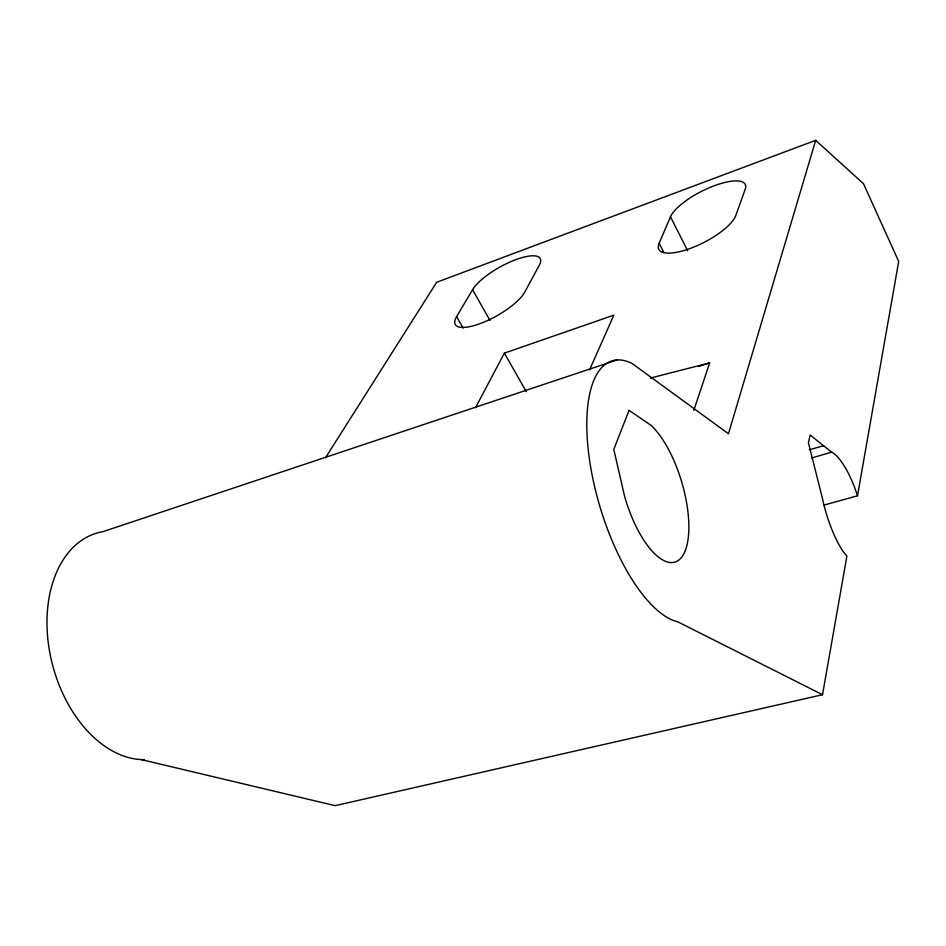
<?xml version="1.0" encoding="UTF-8"?>
<svg xmlns="http://www.w3.org/2000/svg" width="946" height="946" viewBox="0 0 946 946"><rect width="100%" height="100%" fill="white"/><g stroke="black" fill="none" stroke-linecap="round" stroke-linejoin="round"><path stroke-width="1.42" d="M141.261 759.591L335.168 805.661L822.523 694.707L846.895 556.106L843.253 551.66A58.356 17.596 73.7 0 1 822.322 497.868L808.404 442.728L810.143 435.018L831.664 452.164A58.356 17.596 73.7 0 1 854.735 487.675L857.502 495.787L823.552 505.211M857.502 495.787L898.7 261.427L863.473 183.69L815.677 140.339L436.674 282.275L325.483 457.781M815.677 140.339L728.467 433.765L632.058 363.453A136.118 53.414 73.4 0 0 591.037 469.275A136.118 53.414 73.4 0 0 677.892 621.865L822.523 694.707M693.796 410.41L709.666 362.897L650.257 378.104M659.137 243.252L670.478 216.776A42.062 13.504 -26.8 0 1 714.715 185.582A42.062 13.504 -26.8 0 1 745.223 189.247L735.811 215.487A43.209 14.308 -27 0 1 689.918 248.55A43.209 14.308 -27 0 1 659.137 243.252L663.856 252.464M589.524 369.921L613.859 315.16L504.372 353.13L475.507 407.726M456.599 316.638L472.586 289.689A39.425 12.168 -29.1 0 1 516.078 259.559A39.425 12.168 -29.1 0 1 539.35 265.093L524.864 291.9A40.477 12.83 -29.4 0 1 479.669 323.78A40.477 12.83 -29.4 0 1 456.599 316.638L463.162 328.085M617.052 359.941L102.913 531.676A116.453 77.832 75.3 0 0 49.677 651.936A116.453 77.832 75.3 0 0 144.265 759.662M698.503 366.516L709.666 362.897M809.362 449.835L823.528 445.684M811.81 457.947L831.664 452.164M504.372 353.13L526.283 391.656M472.586 289.689L489.981 320.446M670.478 216.776L687.683 250.832M629.066 410.339L613.8 449.35L624.632 496.532A75.124 29.432 73.4 0 0 685.531 549.933A75.124 29.432 73.4 0 0 650.836 425.192L629.066 410.339"/></g></svg>
